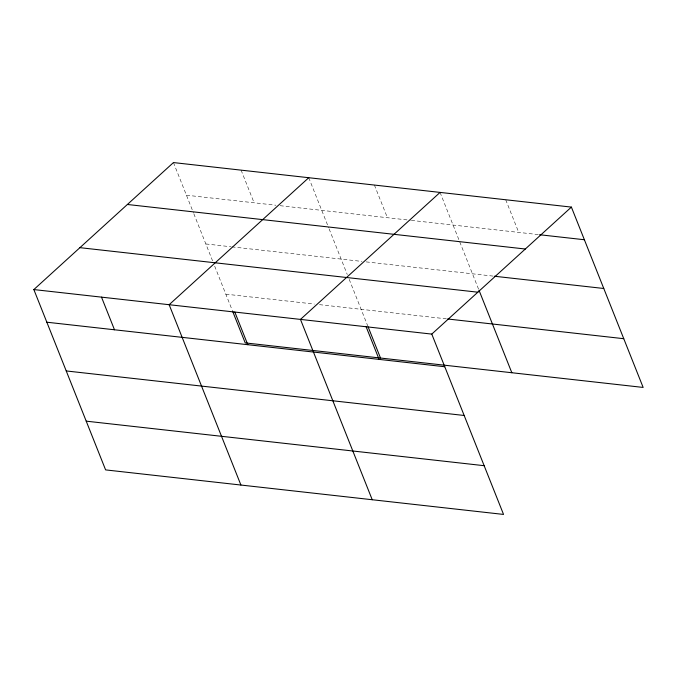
<?xml version="1.0" encoding="UTF-8"?>
<svg xmlns="http://www.w3.org/2000/svg" width="677" height="677" viewBox="0 0 677 677"><rect width="100%" height="100%" fill="white"/><g stroke="black" fill="none" stroke-linecap="round" stroke-linejoin="round"><path stroke-width="0.51" stroke-dasharray="3.38 2.54" d="M186.446 195.213L275.945 205.233M280.109 205.698L410.33 220.27M411.371 220.389L538.52 234.614M205.842 243.948L230.815 246.75M231.856 246.86L361.983 261.424M366.147 261.889L493.296 276.123M225.822 294.165L314.289 304.066M319.485 304.65L446.583 318.867M505.727 199.757L518.717 232.397M440.067 192.412L478.605 289.24M374.415 185.066L387.405 217.706M308.754 177.712L328.726 227.904M329.115 228.877L347.284 274.54M349.205 279.373L367.713 325.874M241.105 170.147L254.095 202.787M173.456 162.573L193.427 212.764M193.817 213.737L212.756 261.33M214.677 266.163L232.414 310.735"/><path stroke-width="1.02" d="M33.85 289.57L431.782 334.099L503.544 514.427L105.612 469.897L33.85 289.57L173.456 162.573L571.388 207.103L643.15 387.43L245.218 342.9L232.803 311.708M308.754 177.712L169.148 304.709L240.91 485.037M440.067 192.412L300.47 319.409L372.223 499.728M431.782 334.099L571.388 207.103M539.561 234.733L584.378 239.743M127.386 204.479L525.318 249.018M494.345 276.233L603.774 288.487M79.92 247.664L477.852 292.193M447.624 318.985L623.754 338.695M46.84 322.21L444.772 366.739M66.236 370.945L464.168 415.475M86.216 421.162L484.148 465.691M478.986 290.205L511.829 372.739M368.102 326.847L380.516 358.04M366.122 326.754L379.112 359.394M234.809 312.055L247.799 344.695M101.499 297.135L114.489 329.784"/></g></svg>
